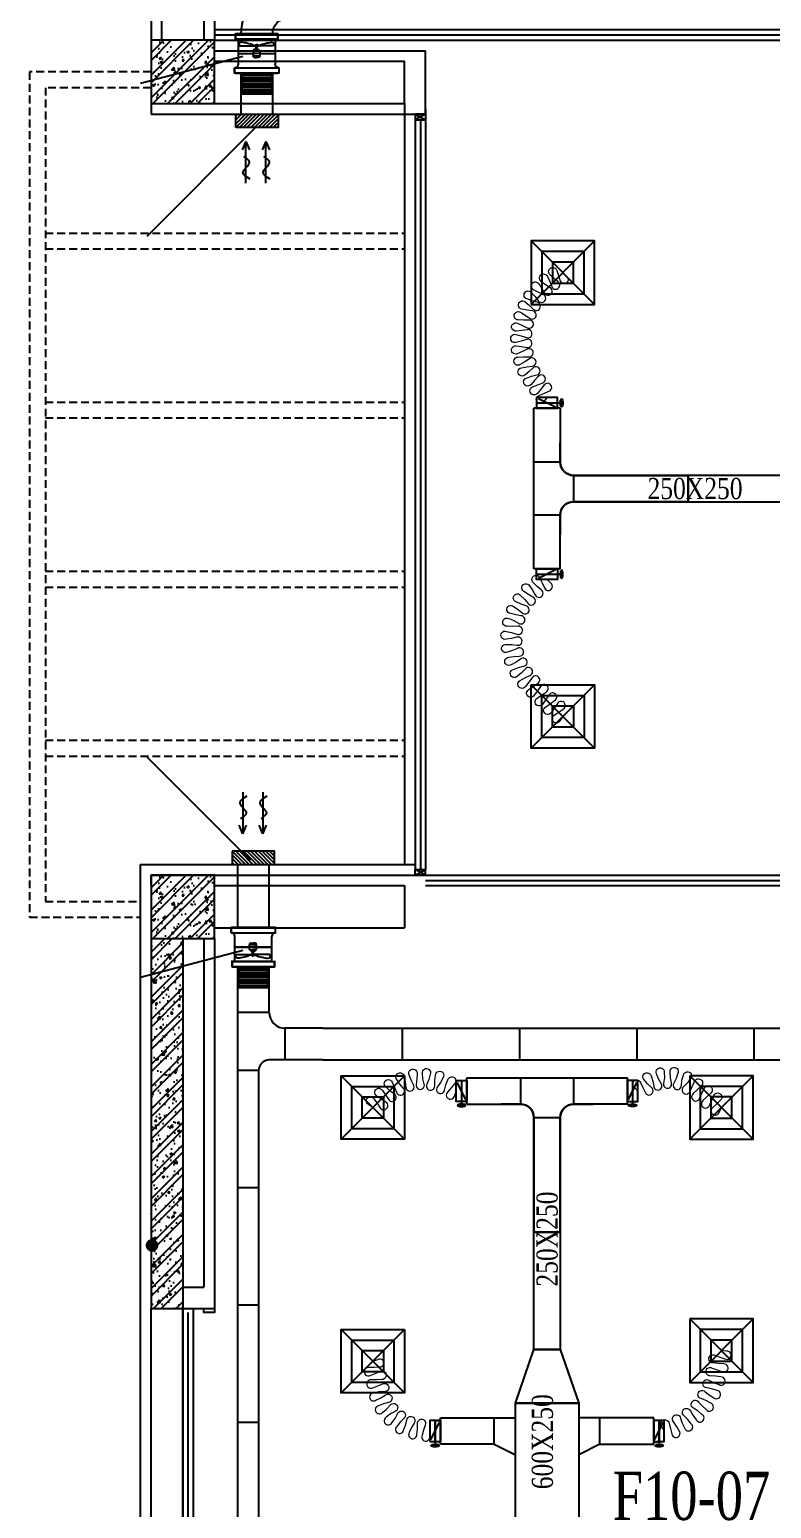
# Model space of a CAD drawing. Header units: metres. Extents: x 352651 to 1421851, y -87441 to -24441.
# Drawn here: x 1172282 to 1179306, y -62453 to -48460 of the extents above; entities that cross this region are included whole.
import ezdxf

# ---------------------------------------------------------------- set-up
doc = ezdxf.new("R2010")
doc.units = ezdxf.units.M
doc.header["$LTSCALE"] = 300
doc.header["$MEASUREMENT"] = 0
doc.linetypes.add('DASHED2', pattern=[0.375, 0.25, -0.125])
for name, color, linetype in [('100', 2, 'CONTINUOUS'), ('bat noi mem', 4, 'CONTINUOUS'), ('CUA', 8, 'CONTINUOUS'), ('CUAGIO', 2, 'CONTINUOUS'), ('dien', 2, 'CONTINUOUS'), ('HATCH', 145, 'CONTINUOUS'), ('KHUAT', 8, 'DASHED2'), ('KT', 1, 'CONTINUOUS'), ('NOITHAT', 145, 'CONTINUOUS'), ('THAY', 9, 'CONTINUOUS'), ('TUONG', 7, 'CONTINUOUS'), ('vach', 6, 'CONTINUOUS')]:
    doc.layers.add(name, color=color, linetype=linetype)
doc.layers.add('noi mem', color=5, linetype='BATTING', lineweight=0)
doc.styles.add('PHU', font='vntimeh.shx', dxfattribs={"width": 0.8})
doc.styles.add('ROMANS', font='romans.shx', dxfattribs={"width": 0.75, "bigfont": 'romancvn.shx'})
doc.linetypes.add('BATTING', pattern='A,0.0001,-0.1,[134,ltypeshp.shx,S=0.1,R=0,X=-0.1,Y=0],-0.2,[134,ltypeshp.shx,S=0.1,R=180,X=0.1,Y=0],-0.1', length=0.4001)

# ---------------------------------------------------------------- blocks, each defined once
blk = doc.blocks.new('SAD')
at = {"layer": 'CUAGIO', "color": 8}
for p, q in [((-300, -300), (300, 300)), ((300, -300), (-300, 300))]:
    blk.add_line(p, q, dxfattribs=at)
at = {"layer": 'CUAGIO'}
blk.add_lwpolyline([(300, -300), (300, 300), (-300, 300), (-300, -300)], close=True, dxfattribs=at)
at = {"layer": 'CUAGIO', "color": 8}
for points in [[(200, -200), (200, 200), (-200, 200), (-200, -200)], [(100, -100), (100, 100), (-100, 100), (-100, -100)]]:
    blk.add_lwpolyline(points, close=True, dxfattribs=at)
blk = doc.blocks.new('1-van gio D200')
at = {"layer": 'CUAGIO'}
h = blk.add_hatch(dxfattribs=at)
h.set_pattern_fill('ANSI31', color=256, scale=100, style=0)
edge = h.paths.add_edge_path()
edge.add_ellipse((486127, -58494), major_axis=(-38.1, 0), ratio=0.310482, start_angle=0, end_angle=360, ccw=False)
for p, q in [((486167, -58437), (486087, -58277)), ((486127, -58257), (486127, -58494))]:
    blk.add_line(p, q, dxfattribs=at)
at = {"layer": 'CUAGIO', "const_width": 3}
for points in [[(486127, -58457), (486177, -58457), (486177, -58257), (486077, -58257), (486077, -58457), (486127, -58457)], [(486167, -58437), (486087, -58277)], [(486127, -58257), (486127, -58494)]]:
    blk.add_lwpolyline(points, dxfattribs=at)
at = {"layer": 'CUAGIO'}
blk.add_lwpolyline([(486177, -58457), (486077, -58457), (486077, -58257), (486177, -58257)], close=True, dxfattribs=at)
at = {"layer": 'CUAGIO', "const_width": 5.35}
blk.add_lwpolyline([(486131, -58357, -1), (486123, -58357, -1)], format="xyb", close=True, dxfattribs=at)
at = {"layer": 'CUAGIO', "extrusion": (0, 0, -1)}
blk.add_ellipse((486127, -58494), major_axis=(-38.1, 0), ratio=0.310482, start_param=-1.570796, end_param=4.712389, dxfattribs=at)
blk = doc.blocks.new('Quat thong gio 2')
at = {"layer": 'CUAGIO', "color": 2}
for p, q in [((604439, -54339), (604439, -54304)), ((604439, -54689), (604439, -54339)), ((604439, -54339), (604676, -54339)), ((604504, -54352), (604504, -54499)), ((604574, -54339), (604574, -54478)), ((604576, -54339), (604576, -54478)), ((604711, -54304), (604711, -54724)), ((604711, -54304), (604711, -54304)), ((604493, -54499), (604493, -54511)), ((604493, -54499), (604512, -54499)), ((604493, -54523), (604493, -54511)), ((604493, -54523), (604512, -54523)), ((604504, -54486), (604497, -54486)), ((604504, -54536), (604497, -54536)), ((604500, -54486), (604500, -54499)), ((604500, -54536), (604500, -54523)), ((604504, -54670), (604504, -54523)), ((604512, -54499), (604512, -54511)), ((604512, -54506), (604535, -54506)), ((604512, -54523), (604512, -54511)), ((604512, -54516), (604535, -54516)), ((604535, -54494), (604551, -54479)), ((604535, -54494), (604535, -54511)), ((604535, -54528), (604535, -54511)), ((604535, -54528), (604551, -54543)), ((604551, -54479), (604551, -54511)), ((604551, -54479), (604598, -54479)), ((604551, -54543), (604551, -54511)), ((604551, -54543), (604598, -54543)), ((604574, -54543), (604574, -54689)), ((604575, -54543), (604575, -54479)), ((604576, -54543), (604576, -54689)), ((604598, -54479), (604598, -54543)), ((604613, -54494), (604613, -54511)), ((604613, -54528), (604613, -54511)), ((604439, -54689), (604676, -54689)), ((604439, -54689), (604439, -54724)), ((604711, -54724), (604711, -54724))]:
    blk.add_line(p, q, dxfattribs=at)
at = {"layer": 'CUAGIO', "color": 2, "const_width": 1}
for points in [[(604439, -54304), (604439, -54339)], [(604439, -54724), (604439, -54689)]]:
    blk.add_lwpolyline(points, dxfattribs=at)
for points in [[(604711, -54304), (604711, -54304, -0.414214), (604676, -54339), (604439, -54339)], [(604711, -54724), (604711, -54724, 0.414214), (604676, -54689), (604439, -54689)]]:
    blk.add_lwpolyline(points, format="xyb", dxfattribs=at)
at = {"layer": 'CUAGIO', "color": 2}
for points in [[(604497, -54486, -0.067078), (604469, -54367, -0.673836), (604504, -54352)], [(604497, -54536, 0.067078), (604469, -54655, 0.673836), (604504, -54670)]]:
    blk.add_lwpolyline(points, format="xyb", dxfattribs=at)
for centre, radius, start, end in [((604676, -54304), 35, 270, 0), ((604575, -54478), 1.5, 213.5573, 326.4427), ((604575, -54544), 1.5, 33.5573, 146.4427), ((604598, -54494), 15, 0, 90), ((604598, -54528), 15, 270, 0), ((604676, -54724), 35, 0, 90)]:
    blk.add_arc(centre, radius, start, end, dxfattribs=at)

msp = doc.modelspace()

# ---------------------------------------------------------------- hatches: boundary and pattern name
at = {"layer": 'dien'}
h = msp.add_hatch(dxfattribs=at)
h.set_pattern_fill('ANSI31', color=256, scale=200, angle=90, style=0)
h.set_pattern_definition([(225, (1182952.887, 710527.675), (-17.6776695, 17.6776695), [])])
h.paths.add_polyline_path([(1174234.4, -49385.5), (1174234.4, -49259.6), (1174634.4, -49259.6), (1174634.4, -49385.5)])
h = msp.add_hatch(dxfattribs=at)
h.set_pattern_fill('ANSI31', color=256, scale=200, angle=90, style=0)
h.set_pattern_definition([(135, (1182919.04, -816146.812), (-17.6776695, -17.6776695), [])])
h.paths.add_polyline_path([(1174200.5, -56233.6), (1174200.5, -56359.6), (1174600.5, -56359.6), (1174600.5, -56233.6)])
at = {"layer": 'HATCH', "linetype": 'Continuous'}
h = msp.add_hatch(dxfattribs=at)
h.set_pattern_fill('ANSI32', color=256, scale=400, style=0)
h.set_pattern_definition([(45, (715499.62, -347750.56), (-106.066017, 106.066017), []), (45, (715570.34, -347750.56), (-106.066017, 106.066017), [])])
h.paths.add_polyline_path([(1173732.1, -57059.6), (1173432.1, -57059.6), (1173432.1, -58612.5), (1173732.1, -58612.5)])
h.paths.add_polyline_path([(1173732.1, -58612.5), (1173432.1, -58612.5), (1173432.1, -59359.6), (1173732.1, -59359.6)])
h.paths.add_polyline_path([(1173732.1, -59359.6), (1173432.1, -59359.6), (1173432.1, -60559.6), (1173732.1, -60559.6)])
h = msp.add_hatch(dxfattribs=at)
h.set_pattern_fill('AR-CONC,_O', color=256, scale=30)
h.set_pattern_definition([(50, (715499.62, -347750.56), (215.178055, -18.82564), [22.5, -247.5]), (355, (715499.62, -347750.56), (-41.6254, 225.65764), [18, -198]), (100.4514, (715517.56, -347752.12), (173.552815, 206.83186), [19.12206, -210.34263]), (46.1842, (715499.62, -347690.56), (320.17231, -49.6557), [33.75, -371.25]), (96.6356, (715526.3, -347694.7), (280.39881, 292.23536), [28.68309, -315.5139]), (351.1842, (715499.62, -347690.56), (280.39858, 292.23558), [27, -297]), (21, (715529.62, -347705.56), (179.072116, -120.78567), [22.5, -247.5]), (326, (715529.62, -347705.56), (72.9946, 217.54501), [18, -198]), (71.4514, (715544.55, -347715.62), (252.06679, 96.75915), [19.12206, -210.34263]), (37.5, (715499.624, -347750.556), (3.647957, 99.868156), [0, -195.6, 0, -201, 0, -198.75]), (7.5, (715499.62, -347750.56), (78.920861, 118.323514), [0, -114.6, 0, -191.1, 0, -75.75]), (327.5, (715432.724, -347750.556), (160.146731, -6.766462), [0, -75, 0, -234, 0, -310.5]), (317.5, (715402.72, -347750.56), (174.95585, 30.031495), [0, -97.5, 0, -155.4, 0, -220.5])])
h.paths.add_polyline_path([(1173732.1, -57059.6), (1173432.1, -57059.6), (1173432.1, -57584, -0.5724516), (1173476.8, -57610.2, -0.5724516), (1173432.1, -57636.4), (1173432.1, -58612.5), (1173732.1, -58612.5)])
h.paths.add_polyline_path([(1173732.1, -58612.5), (1173432.1, -58612.5), (1173432.1, -59359.6), (1173732.1, -59359.6)])
h.paths.add_polyline_path([(1173732.1, -59359.6), (1173432.1, -59359.6), (1173432.1, -60559.6), (1173732.1, -60559.6)])
at = {"layer": 'NOITHAT', "linetype": 'Continuous'}
h = msp.add_hatch(dxfattribs=at)
h.set_pattern_fill('ANSI32,_O', color=256, scale=400)
h.set_pattern_definition([(45, (803834.75, -361850.56), (-106.066017, 106.066017), []), (45, (803905.46, -361850.56), (-106.066017, 106.066017), [])])
h.paths.add_polyline_path([(1173732.1, -48959.6), (1173732.1, -48559.6), (1173432.1, -48559.6), (1173432.1, -48959.6)])
h.paths.add_polyline_path([(1174032.1, -48959.6), (1174032.1, -48559.6), (1173732.1, -48559.6), (1173732.1, -48959.6)])
h.paths.add_polyline_path([(1173732.1, -48959.6), (1173732.1, -49159.6), (1174032.1, -49159.6), (1174032.1, -48959.6)])
h.paths.add_polyline_path([(1173732.1, -49159.6), (1173732.1, -48959.6), (1173432.1, -48959.6), (1173432.1, -49159.6)])
h = msp.add_hatch(dxfattribs=at)
h.set_pattern_fill('AR-CONC,_O', color=256, scale=30)
h.set_pattern_definition([(50, (803834.75, -361850.56), (215.178055, -18.82564), [22.5, -247.5]), (355, (803834.75, -361850.56), (-41.6254, 225.65764), [18, -198]), (100.4514, (803852.68, -361852.12), (173.552815, 206.83186), [19.12206, -210.34263]), (46.1842, (803834.75, -361790.56), (320.17231, -49.6557), [33.75, -371.25]), (96.6356, (803861.43, -361794.7), (280.39881, 292.23536), [28.68309, -315.5139]), (351.1842, (803834.75, -361790.56), (280.39858, 292.23558), [27, -297]), (21, (803864.75, -361805.56), (179.072116, -120.78567), [22.5, -247.5]), (326, (803864.75, -361805.56), (72.9946, 217.54501), [18, -198]), (71.4514, (803879.68, -361815.62), (252.06679, 96.75915), [19.12206, -210.34263]), (37.5, (803834.75, -361850.556), (3.647957, 99.868156), [0, -195.6, 0, -201, 0, -198.75]), (7.5, (803834.75, -361850.56), (78.920861, 118.323514), [0, -114.6, 0, -191.1, 0, -75.75]), (327.5, (803767.85, -361850.556), (160.146731, -6.766462), [0, -75, 0, -234, 0, -310.5]), (317.5, (803737.85, -361850.56), (174.95585, 30.031495), [0, -97.5, 0, -155.4, 0, -220.5])])
h.paths.add_polyline_path([(1173732.1, -48959.6), (1173732.1, -48559.6), (1173432.1, -48559.6), (1173432.1, -48959.6)])
h.paths.add_polyline_path([(1174032.1, -48959.6), (1174032.1, -48559.6), (1173732.1, -48559.6), (1173732.1, -48959.6)])
h.paths.add_polyline_path([(1173732.1, -48959.6), (1173732.1, -49159.6), (1174032.1, -49159.6), (1174032.1, -48959.6)])
h.paths.add_polyline_path([(1173732.1, -49159.6), (1173732.1, -48959.6), (1173432.1, -48959.6), (1173432.1, -49159.6)])
h = msp.add_hatch(dxfattribs=at)
h.set_pattern_fill('ANSI32,_O', color=256, scale=400)
h.set_pattern_definition([(45, (803834.75, -369750.56), (-106.066017, 106.066017), []), (45, (803905.46, -369750.56), (-106.066017, 106.066017), [])])
h.paths.add_polyline_path([(1173732.1, -56859.6), (1173732.1, -56459.6), (1173432.1, -56459.6), (1173432.1, -56859.6)])
h.paths.add_polyline_path([(1174032.1, -56859.6), (1174032.1, -56459.6), (1173732.1, -56459.6), (1173732.1, -56859.6)])
h.paths.add_polyline_path([(1173732.1, -56859.6), (1173732.1, -57059.6), (1174032.1, -57059.6), (1174032.1, -56859.6)])
h.paths.add_polyline_path([(1173732.1, -57059.6), (1173732.1, -56859.6), (1173432.1, -56859.6), (1173432.1, -57059.6)])
h = msp.add_hatch(dxfattribs=at)
h.set_pattern_fill('AR-CONC,_O', color=256, scale=30)
h.set_pattern_definition([(50, (803834.75, -369750.56), (215.178055, -18.82564), [22.5, -247.5]), (355, (803834.75, -369750.56), (-41.6254, 225.65764), [18, -198]), (100.4514, (803852.68, -369752.12), (173.552815, 206.83186), [19.12206, -210.34263]), (46.1842, (803834.75, -369690.56), (320.17231, -49.6557), [33.75, -371.25]), (96.6356, (803861.43, -369694.7), (280.39881, 292.23536), [28.68309, -315.5139]), (351.1842, (803834.75, -369690.56), (280.39858, 292.23558), [27, -297]), (21, (803864.75, -369705.56), (179.072116, -120.78567), [22.5, -247.5]), (326, (803864.75, -369705.56), (72.9946, 217.54501), [18, -198]), (71.4514, (803879.68, -369715.62), (252.06679, 96.75915), [19.12206, -210.34263]), (37.5, (803834.75, -369750.556), (3.647957, 99.868156), [0, -195.6, 0, -201, 0, -198.75]), (7.5, (803834.75, -369750.56), (78.920861, 118.323514), [0, -114.6, 0, -191.1, 0, -75.75]), (327.5, (803767.85, -369750.556), (160.146731, -6.766462), [0, -75, 0, -234, 0, -310.5]), (317.5, (803737.85, -369750.56), (174.95585, 30.031495), [0, -97.5, 0, -155.4, 0, -220.5])])
h.paths.add_polyline_path([(1173732.1, -56859.6), (1173732.1, -56459.6), (1173432.1, -56459.6), (1173432.1, -56859.6)])
h.paths.add_polyline_path([(1174032.1, -56859.6), (1174032.1, -56459.6), (1173732.1, -56459.6), (1173732.1, -56859.6)])
h.paths.add_polyline_path([(1173732.1, -56859.6), (1173732.1, -57059.6), (1174032.1, -57059.6), (1174032.1, -56859.6)])
h.paths.add_polyline_path([(1173732.1, -57059.6), (1173732.1, -56859.6), (1173432.1, -56859.6), (1173432.1, -57059.6)])

# ---------------------------------------------------------------- linework, layer by layer
at = {"layer": '100', "color": 3}
for p, q in [((1173394.5, -50413.7), (1174422.7, -49385.5)), ((1173394.5, -55343.7), (1174370.4, -56319.6))]:
    msp.add_line(p, q, dxfattribs=at)
at = {"layer": 'bat noi mem'}
for p, q in [((1174304.8, -48871.6), (1174284.8, -48891.6)), ((1174584.4, -48891.6), (1174284.8, -48891.6)), ((1174284.8, -48891.6), (1174304.8, -48911.6)), ((1174304.8, -48911.6), (1174284.8, -48931.6)), ((1174584.4, -48931.6), (1174284.8, -48931.6)), ((1174284.8, -48931.6), (1174304.8, -48951.6)), ((1174304.8, -48951.6), (1174284.8, -48971.6)), ((1174584.4, -48971.6), (1174284.8, -48971.6)), ((1174284.8, -48971.6), (1174304.8, -48991.6)), ((1174564.4, -48871.6), (1174304.8, -48871.6)), ((1174564.4, -48911.6), (1174304.8, -48911.6)), ((1174564.4, -48951.6), (1174304.8, -48951.6)), ((1174564.4, -48871.6), (1174584.4, -48891.6)), ((1174584.4, -48891.6), (1174564.4, -48911.6)), ((1174564.4, -48911.6), (1174584.4, -48931.6)), ((1174584.4, -48931.6), (1174564.4, -48951.6)), ((1174564.4, -48951.6), (1174584.4, -48971.6)), ((1174584.4, -48971.6), (1174564.4, -48991.6)), ((1174304.8, -48991.6), (1174284.8, -49011.6)), ((1174584.4, -49011.6), (1174284.8, -49011.6)), ((1174284.8, -49011.6), (1174304.8, -49031.6)), ((1174304.8, -49031.6), (1174284.8, -49051.6)), ((1174584.4, -49051.6), (1174284.8, -49051.6)), ((1174284.8, -49051.6), (1174304.8, -49071.6)), ((1174584.4, -49071.6), (1174284.8, -49071.6)), ((1174564.4, -48991.6), (1174304.8, -48991.6)), ((1174564.4, -49031.6), (1174304.8, -49031.6)), ((1174564.4, -48991.6), (1174584.4, -49011.6)), ((1174584.4, -49011.6), (1174564.4, -49031.6)), ((1174564.4, -49031.6), (1174584.4, -49051.6)), ((1174584.4, -49051.6), (1174564.4, -49071.6)), ((1174270.9, -57327), (1174250.9, -57347)), ((1174550.5, -57347), (1174250.9, -57347)), ((1174250.9, -57347), (1174270.9, -57367)), ((1174270.9, -57367), (1174250.9, -57387)), ((1174530.5, -57327), (1174270.9, -57327)), ((1174530.5, -57367), (1174270.9, -57367)), ((1174530.5, -57327), (1174550.5, -57347)), ((1174550.5, -57347), (1174530.5, -57367)), ((1174530.5, -57367), (1174550.5, -57387)), ((1174550.5, -57387), (1174250.9, -57387)), ((1174250.9, -57387), (1174270.9, -57407)), ((1174270.9, -57407), (1174250.9, -57427)), ((1174550.5, -57427), (1174250.9, -57427)), ((1174250.9, -57427), (1174270.9, -57447)), ((1174270.9, -57447), (1174250.9, -57467)), ((1174550.5, -57467), (1174250.9, -57467)), ((1174250.9, -57467), (1174270.9, -57487)), ((1174270.9, -57487), (1174250.9, -57507)), ((1174550.5, -57507), (1174250.9, -57507)), ((1174250.9, -57507), (1174270.9, -57527)), ((1174530.5, -57407), (1174270.9, -57407)), ((1174530.5, -57447), (1174270.9, -57447)), ((1174530.5, -57487), (1174270.9, -57487)), ((1174550.5, -57387), (1174530.5, -57407)), ((1174530.5, -57407), (1174550.5, -57427)), ((1174550.5, -57427), (1174530.5, -57447)), ((1174530.5, -57447), (1174550.5, -57467)), ((1174550.5, -57467), (1174530.5, -57487)), ((1174530.5, -57487), (1174550.5, -57507)), ((1174550.5, -57507), (1174530.5, -57527)), ((1174550.5, -57527), (1174250.9, -57527))]:
    msp.add_line(p, q, dxfattribs=at)
at = {"layer": 'CUA', "linetype": 'Continuous'}
for p, q in [((1174032.1, -48459.6), (1184832.1, -48459.6)), ((1174032.1, -48509.6), (1184832.1, -48509.6)), ((1174032.1, -48559.6), (1184832.1, -48559.6)), ((1176032.1, -49212.3), (1176032.1, -56406.8)), ((1175932.1, -49312.3), (1175932.1, -56406.8)), ((1175982.1, -49312.3), (1175982.1, -56406.8)), ((1176032.1, -56459.6), (1184832.1, -56459.6)), ((1176032.1, -56509.6), (1184832.1, -56509.6)), ((1176032.1, -56559.6), (1184832.1, -56559.6)), ((1173732.1, -64559.6), (1173732.1, -60559.6)), ((1173732.1, -60559.6), (1173732.1, -64559.6)), ((1173832.1, -60559.6), (1173832.1, -64559.6)), ((1173782.1, -60599.6), (1173782.1, -64519.6))]:
    msp.add_line(p, q, dxfattribs=at)
at = {"layer": 'CUA'}
for p, q in [((1176031.7, -49259.6), (1175932.1, -49259.6)), ((1176031.7, -49259.6), (1175932.1, -49312.3)), ((1175932.1, -49259.6), (1176031.7, -49312.3)), ((1175932.1, -49259.6), (1175932.1, -49312.3)), ((1175932.1, -49312.3), (1176031.7, -49312.3)), ((1176031.7, -49259.6), (1176031.7, -49312.3)), ((1175932.1, -56406.8), (1176031.7, -56406.8)), ((1176031.7, -56459.6), (1175932.1, -56406.8)), ((1175932.1, -56459.6), (1176031.7, -56406.8)), ((1175932.1, -56459.6), (1175932.1, -56406.8)), ((1176031.7, -56459.6), (1175932.1, -56459.6)), ((1176031.7, -56459.6), (1176031.7, -56406.8))]:
    msp.add_line(p, q, dxfattribs=at)
at = {"layer": 'CUA', "linetype": 'Continuous'}
msp.add_lwpolyline([(1174032.1, -60559.6), (1174032.1, -60599.6), (1173932.1, -60599.6), (1173932.1, -60559.6)], close=True, dxfattribs=at)
at = {"layer": 'CUAGIO'}
for p, q in [((1174233.5, -48499.6), (1174633.5, -48499.6)), ((1174233.5, -48499.6), (1174233.5, -48549.6)), ((1174233.5, -48549.6), (1174233.5, -48499.6)), ((1174583.5, -48499.6), (1174283.5, -48499.6)), ((1174583.5, -48499.6), (1174283.5, -48499.6)), ((1174633.5, -48499.6), (1174633.5, -48549.6)), ((1174633.5, -48499.6), (1174633.5, -48549.6)), ((1174223.5, -48821.6), (1174223.5, -48871.6)), ((1174643.5, -48821.6), (1174643.5, -48871.6)), ((1174233.5, -48871.6), (1174633.5, -48871.6)), ((1174284.4, -49259.6), (1174284.4, -48871.6)), ((1174584.4, -49259.6), (1174584.4, -48871.6)), ((1177307.1, -52042.4), (1177057.1, -52042.4)), ((1177307.1, -52552.4), (1177057.1, -52552.4)), ((1177432.1, -52677.4), (1177432.1, -52927.4)), ((1177057.1, -53052.4), (1177307.1, -53052.4)), ((1177307.1, -53562.4), (1177057.1, -53562.4)), ((1174250.5, -56359.6), (1174250.6, -56955)), ((1174550.6, -56955), (1174550.5, -56359.6)), ((1174190.5, -57005), (1174190.5, -56955)), ((1174200.5, -56955), (1174600.5, -56955)), ((1174610.5, -57005), (1174610.5, -56955)), ((1174200.5, -57327), (1174200.5, -57277)), ((1174200.5, -57277), (1174200.5, -57327)), ((1174200.5, -57327), (1174600.5, -57327)), ((1174550.5, -57327), (1174250.5, -57327)), ((1174250.6, -57327), (1174250.6, -57759.6)), ((1174550.6, -57753.6), (1174550.6, -57327)), ((1174600.5, -57327), (1174600.5, -57277)), ((1174600.5, -57327), (1174600.5, -57277)), ((1174250.6, -57759.6), (1174250.6, -63914)), ((1174550.6, -57759.6), (1174250.6, -57759.6)), ((1175059.7, -57909.6), (1174700.6, -57909.6)), ((1174700.6, -57909.6), (1174700.6, -58209.6)), ((1175059.7, -57909.6), (1184290.6, -57909.6)), ((1175810.6, -57909.6), (1175810.6, -58209.6)), ((1176920.6, -57909.6), (1176920.6, -58209.6)), ((1178030.6, -57909.6), (1178030.6, -58209.6)), ((1179140.6, -57909.6), (1179140.6, -58209.6)), ((1175059.7, -58209.6), (1174550.6, -58209.6)), ((1175059.7, -58209.6), (1188840.1, -58209.5)), ((1174450.6, -58309.6), (1174250.6, -58309.6)), ((1174450.6, -58303.6), (1174450.6, -63913.4)), ((1176422.1, -58628), (1176422.1, -58378)), ((1176932.1, -58628), (1176932.1, -58378)), ((1177432.1, -58378), (1177432.1, -58628)), ((1177942.1, -58628), (1177942.1, -58378)), ((1177057.1, -58753), (1177307.1, -58753)), ((1174450.6, -59419.6), (1174250.6, -59419.6)), ((1174450.6, -60529.6), (1174250.6, -60529.6)), ((1174450.6, -61639.6), (1174250.6, -61639.6)), ((1176172.1, -61846.1), (1176172.1, -61596.1)), ((1176172.1, -61596.1), (1176882.1, -61596.1)), ((1176682.1, -61846.1), (1176682.1, -61596.1)), ((1178192.1, -61596.1), (1177482.1, -61596.1)), ((1177682.1, -61846.1), (1177682.1, -61596.1)), ((1178192.1, -61846.1), (1178192.1, -61596.1)), ((1176682.1, -61846.1), (1176172.1, -61846.1)), ((1176682.1, -61846.1), (1176882.1, -61946.1)), ((1177682.1, -61846.1), (1177482.1, -61946.1)), ((1177682.1, -61846.1), (1178192.1, -61846.1))]:
    msp.add_line(p, q, dxfattribs=at)
at = {"layer": 'CUAGIO', "color": 2}
for p, q in [((1174583.5, -48499.6), (1174283.5, -48499.6)), ((1174283.5, -48871.6), (1174583.5, -48871.6)), ((1174250.5, -56955), (1174550.5, -56955)), ((1174550.5, -57327), (1174250.5, -57327))]:
    msp.add_line(p, q, dxfattribs=at)
at = {"layer": 'CUAGIO', "color": 3}
for p, q in [((1173332.1, -48967.6), (1174300.8, -48712.7)), ((1173332.1, -57425.8), (1174300.8, -57170.9))]:
    msp.add_line(p, q, dxfattribs=at)
at = {"layer": 'CUAGIO', "color": 6, "ltscale": 100}
for p, q in [((1174330, -49517.4), (1174295.3, -49598.8)), ((1174330, -49912.4), (1174330, -49517.4)), ((1174330, -49517.4), (1174364.8, -49598.8)), ((1174520, -49517.4), (1174485.3, -49598.8)), ((1174520, -49912.4), (1174520, -49517.4)), ((1174520, -49517.4), (1174554.8, -49598.8)), ((1174300, -55675), (1174300, -56070)), ((1174490, -55675), (1174490, -56070)), ((1174300, -56070), (1174265.3, -55988.6)), ((1174300, -56070), (1174334.8, -55988.6)), ((1174490, -56070), (1174455.3, -55988.6)), ((1174490, -56070), (1174524.8, -55988.6))]:
    msp.add_line(p, q, dxfattribs=at)
at = {"layer": 'CUAGIO', "ltscale": 1.5}
for p, q in [((1177057.1, -53562.4), (1177057.1, -52042.4)), ((1176422.1, -58378), (1177942.1, -58378))]:
    msp.add_line(p, q, dxfattribs=at)
at = {"layer": 'CUAGIO'}
msp.add_lwpolyline([(1174733.5, -48349.6), (1174733.5, -48049.6), (1174733.5, -48049.6, 0.4142136), (1174283.5, -48499.6), (1174283.5, -48499.6), (1174583.5, -48499.6, -0.4142136), (1174733.5, -48349.6)], format="xyb", close=True, dxfattribs=at)
at = {"layer": 'CUAGIO', "color": 2}
for points in [[(1174233.5, -48549.6), (1174633.5, -48549.6), (1174633.5, -48499.6), (1174233.5, -48499.6)], [(1174223.5, -48821.6), (1174643.5, -48821.6), (1174643.5, -48871.6), (1174223.5, -48871.6)], [(1174190.5, -57005), (1174610.5, -57005), (1174610.5, -56955), (1174190.5, -56955)], [(1174200.5, -57277), (1174600.5, -57277), (1174600.5, -57327), (1174200.5, -57327)], [(1176882.1, -61458), (1177482.1, -61458), (1177482.1, -62568), (1176882.1, -62568)]]:
    msp.add_lwpolyline(points, close=True, dxfattribs=at)
at = {"layer": 'CUAGIO'}
for points in [[(1174583.5, -48871.6), (1174283.5, -48871.6), (1174283.5, -48871.6), (1174583.5, -48871.6)], [(1179627.1, -52677.4), (1178517.1, -52677.4), (1178517.1, -52927.4), (1179627.1, -52927.4)], [(1177057.1, -60948), (1177057.1, -59838), (1177307.1, -59838), (1177307.1, -60948)], [(1177482.1, -61458), (1176882.1, -61458), (1177057.1, -60948), (1177307.1, -60948)], [(1176172.1, -61821.1), (1176122.1, -61821.1), (1176122.1, -61621.1), (1176172.1, -61621.1)], [(1178192.1, -61821.1), (1178242.1, -61821.1), (1178242.1, -61621.1), (1178192.1, -61621.1)]]:
    msp.add_lwpolyline(points, close=True, dxfattribs=at)
for points in [[(1177307.1, -52042.4), (1177307.1, -52552.4, 0.4142136), (1177432.1, -52677.4), (1178517.1, -52677.4), (1178517.1, -52927.4), (1177432.1, -52927.4, 0.4142136), (1177307.1, -53052.4), (1177307.1, -53237.4)], [(1177307.1, -53562.4), (1177307.1, -53052.4, -0.4142136), (1177432.1, -52927.4), (1178517.1, -52927.4), (1178517.1, -52677.4), (1177432.1, -52677.4, -0.4142136), (1177307.1, -52552.4), (1177307.1, -52367.4)], [(1176422.1, -58628), (1176932.1, -58628, -0.4142136), (1177057.1, -58753), (1177057.1, -59838), (1177307.1, -59838), (1177307.1, -58753, -0.4142136), (1177432.1, -58628), (1177617.1, -58628)], [(1177942.1, -58628), (1177432.1, -58628, 0.4142136), (1177307.1, -58753), (1177307.1, -59838), (1177057.1, -59838), (1177057.1, -58753, 0.4142136), (1176932.1, -58628), (1176747.1, -58628)]]:
    msp.add_lwpolyline(points, format="xyb", dxfattribs=at)
for centre, radius, start, end in [((1174700.6, -57759.6), 150, 180.0053, 270), ((1174550.6, -58309.6), 100, 90, 180)]:
    msp.add_arc(centre, radius, start, end, dxfattribs=at)
at = {"layer": 'CUAGIO', "color": 9, "ltscale": 100}
for points in [[(1174370, -49874.4), (1174302.5, -49808.9), (1174364.5, -49716.4), (1174310.5, -49660.4)], [(1174560, -49874.4), (1174492.5, -49808.9), (1174554.5, -49716.4), (1174500.5, -49660.4)], [(1174340, -55713), (1174272.5, -55778.5), (1174334.5, -55871), (1174280.5, -55927)], [(1174530, -55713), (1174462.5, -55778.5), (1174524.5, -55871), (1174470.5, -55927)]]:
    msp.add_spline(points, degree=3, dxfattribs=at)
at = {"layer": 'dien'}
for points in [[(1174234.4, -49385.5), (1174234.4, -49259.6), (1174634.4, -49259.6), (1174634.4, -49385.5)], [(1174200.5, -56233.6), (1174200.5, -56359.6), (1174600.5, -56359.6), (1174600.5, -56233.6)]]:
    msp.add_lwpolyline(points, close=True, dxfattribs=at)
at = {"layer": 'KHUAT'}
for p, q in [((1172282.1, -48859.6), (1172282.1, -56859.6)), ((1173432.1, -48859.6), (1172282.1, -48859.6)), ((1173432.1, -49009.6), (1172432.1, -49009.6)), ((1172432.1, -49009.6), (1172432.1, -56709.6)), ((1172432.1, -50384.6), (1175832.1, -50384.6)), ((1172432.1, -50534.6), (1175832.1, -50534.6)), ((1172432.1, -51984.6), (1175832.1, -51984.6)), ((1172432.1, -52134.6), (1175832.1, -52134.6)), ((1172432.1, -53584.6), (1175832.1, -53584.6)), ((1172432.1, -53734.6), (1175832.1, -53734.6)), ((1172432.1, -55184.6), (1175832.1, -55184.6)), ((1172432.1, -55334.6), (1175832.1, -55334.6)), ((1172432.1, -56709.6), (1173332.1, -56709.6)), ((1172282.1, -56859.6), (1173332.1, -56859.6))]:
    msp.add_line(p, q, dxfattribs=at)
at = {"layer": 'noi mem', "linetype": 'ByBlock', "ltscale": 1.5}
for points in [[(1177182.1, -51942.4), (1177149.4, -51982.1, -1.3333333), (1177104.8, -51921.8), (1177152.4, -51902.1), (1177200, -51882.5, 1.3333333), (1177155.5, -51822.2), (1177122.7, -51861.9), (1177089.9, -51901.7, -1.3333333), (1177045.3, -51841.4), (1177093, -51821.7), (1177140.6, -51802.2, 1.3333333), (1177096.2, -51741.8), (1177063.3, -51781.4), (1177028, -51819.5, -1.3333333), (1176986.8, -51756.9), (1177035.9, -51739.6), (1177085.2, -51726.4, 1.3333333), (1177048.8, -51660.9), (1177011.6, -51695.9), (1176971.1, -51728.5, -1.3333333), (1176939.5, -51660.4), (1176990.5, -51650.5), (1177041.3, -51644.7, 1.3333333), (1177014.8, -51574.6), (1176972.8, -51603.8), (1176928, -51630.1, -1.3333333), (1176906.7, -51558.1), (1176958.7, -51555.8), (1177009.7, -51557.5, 1.3333333), (1176993.8, -51484.2), (1176948, -51506.9), (1176899.8, -51526.4, -1.3333333), (1176889.3, -51452.2), (1176941, -51457.4), (1176991.3, -51466.5, 1.3333333), (1176986.2, -51391.7), (1176937.6, -51407.5), (1176887.1, -51419.8, -1.3333333), (1176887.5, -51344.8), (1176937.9, -51357.5), (1176986.3, -51373.9, 1.3333333), (1176992.2, -51299.1), (1176941.8, -51307.7), (1176890, -51312.4, -1.3333333), (1176901.4, -51238.3), (1176949.4, -51258.3), (1176994.9, -51281.5, 1.3333333), (1177011.7, -51208.4), (1176960.6, -51209.5), (1176908.7, -51206.6, -1.3333333), (1176930.7, -51134.9), (1176975.3, -51161.7), (1177016.9, -51191.4, 1.3333333), (1177044.2, -51121.5), (1176993.5, -51115.1), (1176942.6, -51104.7, -1.3333333), (1176974.9, -51037), (1177015, -51070), (1177051.8, -51105.4, 1.3333333), (1177089, -51040.3), (1177039.8, -51026.6), (1176991, -51008.8, -1.3333333), (1177032.8, -50946.6), (1177067.7, -50985.1), (1177099, -51025.5, 1.3333333), (1177145.3, -50966.5), (1177098.6, -50945.8), (1177052.9, -50921, -1.3333333), (1177103.4, -50865.6), (1177132.3, -50908.8), (1177157.3, -50953.3, 1.3333333), (1177211.7, -50901.7), (1177168.6, -50874.4), (1177127, -50843.2, -1.3333333), (1177185, -50795.8), (1177207.3, -50842.7), (1177225.5, -50890.5, 1.3333333), (1177286.9, -50847.4), (1177248.2, -50814), (1177210.5, -50778.8, -1.3333333), (1177273.4, -50738), (1177290.2, -50786.8), (1177306.9, -50835.5, 1.3333333), (1177369.8, -50794.7), (1177332.1, -50759.6)], [(1177332.1, -54959.6), (1177303, -55001.2, -1.3333333), (1177250.1, -54948), (1177291.9, -54919.1), (1177333.6, -54890.2, 1.3333333), (1177280.7, -54837), (1177251.6, -54878.7), (1177222.5, -54920.3, -1.3333333), (1177169.5, -54867.1), (1177211.3, -54838.2), (1177253, -54809.3, 1.3333333), (1177200.1, -54756.1), (1177171, -54797.7), (1177141.9, -54839.4, -1.3333333), (1177089, -54786.2), (1177130.7, -54757.3), (1177172.5, -54728.4, 1.3333333), (1177119.6, -54675.2), (1177090.4, -54716.8), (1177061.3, -54758.5, -1.3333333), (1177008.4, -54705.3), (1177050.2, -54676.4), (1177091.9, -54647.7, 1.3333333), (1177039.3, -54594.3), (1177010.1, -54635.8), (1176977.4, -54675.5, -1.3333333), (1176928.6, -54618.5), (1176972.9, -54592.4), (1177018.4, -54571.3, 1.3333333), (1176975.2, -54510), (1176940, -54545.8), (1176900.6, -54578.8, -1.3333333), (1176863.2, -54513.7), (1176911.6, -54496.3), (1176960.3, -54484, 1.3333333), (1176929.2, -54415.7), (1176888, -54444.3), (1176843.1, -54469.4, -1.3333333), (1176818.5, -54398.6), (1176869.3, -54390.4), (1176919.3, -54387.4, 1.3333333), (1176901.5, -54314.5), (1176855.7, -54335), (1176806.9, -54351.3, -1.3333333), (1176795.9, -54277.1), (1176847.4, -54278.5), (1176897.1, -54284.9, 1.3333333), (1176893.1, -54210), (1176844.3, -54221.5), (1176793.3, -54228.5, -1.3333333), (1176796.4, -54153.5), (1176846.6, -54164.5), (1176894.3, -54180, 1.3333333), (1176904.3, -54105.7), (1176854.2, -54108), (1176802.9, -54105.3, -1.3333333), (1176819.8, -54032.2), (1176867.1, -54052.4), (1176911.1, -54076.4, 1.3333333), (1176934.7, -54005.3), (1176885.1, -53998.2), (1176835.1, -53986, -1.3333333), (1176865.3, -53917.4), (1176908.1, -53946), (1176946.8, -53977.8, 1.3333333), (1176983.3, -53912.3), (1176935.8, -53896.1), (1176889, -53874.8, -1.3333333), (1176931.4, -53813), (1176968.1, -53849.1), (1177000.3, -53887.5, 1.3333333), (1177048.3, -53829.9), (1177004.7, -53805.2), (1176962.6, -53775.6, -1.3333333), (1177015.8, -53722.7), (1177045.2, -53765), (1177069.6, -53808.8, 1.3333333), (1177127.5, -53761.1), (1177089.2, -53728.7), (1177052.8, -53693.2, -1.3333333), (1177113.7, -53649.6), (1177135.6, -53695.5), (1177157.3, -53741.4, 1.3333333), (1177218.4, -53697.9), (1177182.1, -53662.4)], [(1175532.1, -58659.6), (1175490.3, -58630.7, -1.3333333), (1175543.2, -58577.6), (1175572.2, -58619.4), (1175601.1, -58661.2, 1.3333333), (1175654.1, -58608.1), (1175612.2, -58579.2), (1175570.3, -58550.4, -1.3333333), (1175623.3, -58497.3), (1175652.2, -58539.1), (1175679.5, -58581.2, 1.3333333), (1175733.9, -58529.6), (1175693.4, -58500.1), (1175655.5, -58464.9, -1.3333333), (1175715.5, -58419.9), (1175738.7, -58466.1), (1175755.3, -58513.2, 1.3333333), (1175820.3, -58475.8), (1175787.8, -58437.8), (1175759.4, -58394.6, -1.3333333), (1175828.4, -58365.2), (1175839.9, -58415.6), (1175844.8, -58465.3, 1.3333333), (1175916.9, -58444.4), (1175894.4, -58399.8), (1175877.1, -58351.1, -1.3333333), (1175951.2, -58339), (1175950.3, -58390.6), (1175943.2, -58440.1, 1.3333333), (1176018.1, -58437), (1176006.9, -58388.3), (1176001.8, -58336.9, -1.3333333), (1176076.6, -58342.8), (1176063.4, -58392.8), (1176044.7, -58439.1, 1.3333333), (1176118.2, -58454), (1176119, -58404), (1176126.3, -58352.8, -1.3333333), (1176197.5, -58376.4), (1176172.8, -58421.8), (1176143.5, -58462.4, 1.3333333), (1176211.4, -58494.3), (1176224, -58445.9), (1176241.3, -58398, -1.3333333), (1176306.1, -58435.6), (1176273.1, -58474.4), (1176240, -58512.9, 1.3333333), (1176304.7, -58550.8), (1176322.1, -58503)], [(1178042.1, -58503), (1178005.2, -58468, -1.3333333), (1178065.8, -58423.8), (1178087.9, -58469.6), (1178109.7, -58515.3, 1.3333333), (1178170.5, -58471.4), (1178133.9, -58436.3), (1178101, -58396.2, -1.3333333), (1178166.4, -58359.5), (1178183.4, -58408.6), (1178191.5, -58457.7, 1.3333333), (1178262, -58432), (1178236.7, -58389.3), (1178218.2, -58340.7, -1.3333333), (1178291.9, -58326.8), (1178292.4, -58378.7), (1178284.5, -58427.8, 1.3333333), (1178359.4, -58425.9), (1178349.1, -58377.3), (1178346.9, -58325.4, -1.3333333), (1178421.2, -58335.6), (1178405.2, -58385), (1178382.1, -58429, 1.3333333), (1178453.8, -58451), (1178459.4, -58401.7), (1178473.9, -58351.8, -1.3333333), (1178541.1, -58385), (1178510.2, -58426.8), (1178474.6, -58462.2, 1.3333333), (1178536.3, -58504.8), (1178556.9, -58459.1), (1178578.9, -58413.3, -1.3333333), (1178639.6, -58457.5), (1178602.7, -58492.5), (1178565.9, -58527.6, 1.3333333), (1178626.6, -58571.7), (1178648.6, -58525.9), (1178670.7, -58480.1, -1.3333333), (1178731.3, -58524.3), (1178694.5, -58559.3), (1178657.7, -58594.4, 1.3333333), (1178718.3, -58638.5), (1178740.4, -58592.7), (1178762.4, -58547, -1.3333333), (1178823.1, -58591.1), (1178786.3, -58626.2), (1178749.5, -58661.2, 1.3333333), (1178810.1, -58705.4), (1178832.1, -58659.6)], [(1178292.1, -61721.1), (1178267.3, -61677.2, -1.3333333), (1178336.8, -61648.9), (1178349.7, -61697.6), (1178363.2, -61746.4, 1.3333333), (1178432.4, -61717.6), (1178407.2, -61673.7), (1178379.1, -61632.7, -1.3333333), (1178445.9, -61598.6), (1178462.6, -61645.3), (1178484.6, -61691.5, 1.3333333), (1178547.8, -61651.1), (1178515.1, -61611.8), (1178479.7, -61577, -1.3333333), (1178538.7, -61530.7), (1178564.1, -61573.4), (1178594.5, -61614.6, 1.3333333), (1178648.8, -61562.8), (1178609.2, -61530.5), (1178567.8, -61503, -1.3333333), (1178616.9, -61446.4), (1178650, -61483.4), (1178687.6, -61518, 1.3333333), (1178731.1, -61456.9), (1178686, -61432.7), (1178640.2, -61413.7, -1.3333333), (1178677.6, -61348.7), (1178717.1, -61378.7), (1178760.7, -61405.5, 1.3333333), (1178791.7, -61337.2), (1178742.8, -61322.1), (1178694.2, -61312.1, -1.3333333), (1178718.5, -61241.2), (1178763, -61263.2), (1178810.6, -61281.4, 1.3333333), (1178828.4, -61208.5), (1178777.8, -61202.7), (1178727.6, -61198, -1.3333333), (1178744, -61124.8), (1178791.4, -61141.9), (1178838.8, -61159, 1.3333333), (1178855.2, -61085.8), (1178805, -61081.1), (1178754.8, -61076.4, -1.3333333), (1178771.1, -61003.2), (1178818.6, -61020.3), (1178866, -61037.5, 1.3333333), (1178882.3, -60964.3), (1178832.1, -60959.6)], [(1175532.1, -61059.6), (1175579.6, -61042.1, -1.3333333), (1175594.4, -61115.6), (1175543.9, -61117.8), (1175493.3, -61120.1, 1.3333333), (1175508.2, -61193.6), (1175555.6, -61176.1), (1175603.1, -61158.6, -1.3333333), (1175617.9, -61232.1), (1175567.4, -61234.4), (1175516.8, -61236.6, 1.3333333), (1175531.6, -61310.1), (1175579.1, -61292.6), (1175626.5, -61275, -1.3333333), (1175641.5, -61348.5), (1175591, -61350.9), (1175540, -61358, 1.3333333), (1175561.5, -61429.8), (1175608, -61407.8), (1175649.7, -61380.7, -1.3333333), (1175680.2, -61449.3), (1175632.2, -61462.1), (1175584.6, -61481.9, 1.3333333), (1175623.5, -61546), (1175663, -61512.8), (1175696.5, -61476.1, -1.3333333), (1175743.3, -61534.7), (1175700.1, -61559.2), (1175659.1, -61590.4, 1.3333333), (1175713, -61642.6), (1175742.8, -61600.5), (1175765.9, -61556.6, -1.3333333), (1175826, -61601.4), (1175790.4, -61636.1), (1175758.6, -61676.6, 1.3333333), (1175823.9, -61713.4), (1175842.1, -61665.2), (1175853.3, -61616.8, -1.3333333), (1175922.8, -61645), (1175897.2, -61687.5), (1175876.7, -61734.8, 1.3333333), (1175949.2, -61753.9), (1175954.6, -61702.7), (1175954.8, -61652.2, -1.3333333), (1176028.9, -61664.1), (1176013.3, -61712.1), (1175998, -61760.3, 1.3333333), (1176072.1, -61771.7), (1176072.1, -61721.1)]]:
    msp.add_lwpolyline(points, format="xyb", dxfattribs=at)
at = {"layer": 'THAY'}
for p, q in [((1173432.1, -49059.6), (1173432.1, -49159.6)), ((1173432.1, -49059.6), (1173432.1, -49159.6)), ((1173332.1, -76159.6), (1173332.1, -56359.6)), ((1173332.1, -56359.6), (1175932.1, -56359.6)), ((1173432.1, -56559.6), (1173432.1, -56459.6)), ((1173432.1, -56559.6), (1173432.1, -56459.6))]:
    msp.add_line(p, q, dxfattribs=at)
at = {"layer": 'THAY', "linetype": 'Continuous'}
for p, q in [((1175832.1, -49159.6), (1175832.1, -56359.6)), ((1173432.1, -64559.6), (1173432.1, -60559.6))]:
    msp.add_line(p, q, dxfattribs=at)
at = {"layer": 'THAY', "linetype": 'Continuous', "const_width": 60}
msp.add_lwpolyline([(1173411.6, -59963.5, 1), (1173471.6, -59963.5, 1)], format="xyb", close=True, dxfattribs=at)
at = {"layer": 'TUONG'}
for p, q in [((1173432.1, -47859.6), (1173432.1, -49259.6)), ((1174032.1, -47859.6), (1174032.1, -48559.6)), ((1173532.1, -48059.6), (1173532.1, -48559.6)), ((1173932.1, -48059.6), (1173932.1, -48559.6)), ((1174032.1, -48659.6), (1176032.1, -48659.6)), ((1176032.1, -49259.6), (1176032.1, -48659.6)), ((1174032.1, -48759.6), (1175832.1, -48759.6)), ((1175832.1, -49159.6), (1175832.1, -48759.6)), ((1174032.1, -49159.6), (1175832.1, -49159.6)), ((1173432.1, -49259.6), (1176032.1, -49259.6)), ((1173432.1, -56459.6), (1176032.1, -56459.6)), ((1173432.1, -56459.6), (1173432.1, -60559.6)), ((1174032.1, -56559.6), (1175832.1, -56559.6)), ((1175832.1, -56559.6), (1175832.1, -56959.6)), ((1173432.1, -57059.6), (1173432.1, -60559.6)), ((1173732.1, -57059.6), (1173732.1, -60559.6)), ((1173932.1, -57059.6), (1173932.1, -60359.6)), ((1174032.1, -56959.6), (1175832.1, -56959.6)), ((1174032.1, -57059.6), (1174032.1, -60559.6)), ((1173432.1, -57259.6), (1173432.1, -57959.6)), ((1173732.1, -60359.6), (1173932.1, -60359.6)), ((1173432.1, -60559.6), (1174032.1, -60559.6))]:
    msp.add_line(p, q, dxfattribs=at)
at = {"layer": 'vach'}
for points in [[(1173432.1, -49159.6), (1174032.1, -49159.6), (1174032.1, -48559.6), (1173432.1, -48559.6)], [(1173432.1, -57059.6), (1174032.1, -57059.6), (1174032.1, -56459.6), (1173432.1, -56459.6)]]:
    msp.add_lwpolyline(points, close=True, dxfattribs=at)

# ---------------------------------------------------------------- block references
at = {"layer": 'CUAGIO', "color": 2, "xscale": -1, "rotation": 90}
msp.add_blockref('Quat thong gio 2', (1119919.2, 555889.2), dxfattribs=at)
at = {"layer": 'CUAGIO'}
for name, p, rotation in [('SAD', (1177332.1, -50759.6), 270), ('1-van gio D200', (1118824.8, -539739.4), 90), ('SAD', (1178832.1, -58659.6), 180), ('SAD', (1178832.1, -60959.6), 180)]:
    msp.add_blockref(name, p, dxfattribs=dict(at, rotation=rotation))
at = {"layer": 'CUAGIO', "xscale": -1}
for name, p, rotation in [('1-van gio D200', (1118824.8, 434134.6), 90), ('SAD', (1177332.1, -54959.6), 270), ('SAD', (1175532.1, -58659.6), 180), ('SAD', (1175532.1, -61059.6), 180)]:
    msp.add_blockref(name, p, dxfattribs=dict(at, rotation=rotation))
at = {"layer": 'CUAGIO', "color": 2, "rotation": 90}
msp.add_blockref('Quat thong gio 2', (1119886.3, -661715.8), dxfattribs=at)
at = {"layer": 'CUAGIO'}
msp.add_blockref('1-van gio D200', (690245, -145.6), dxfattribs=at)
at = {"layer": 'CUAGIO', "xscale": -1}
for p in [(1664119.1, -145.6), (1662249.1, -3363.7), (1664369.1, -3363.7)]:
    msp.add_blockref('1-van gio D200', p, dxfattribs=at)

# ---------------------------------------------------------------- texts
at = {"layer": 'CUAGIO', "color": 2, "insert": (1179032.8, -52702.1), "char_height": 200, "width": 788.836, "attachment_point": 3, "style": 'PHU'}
msp.add_mtext('250x250', dxfattribs=at)
at = {"layer": 'CUAGIO', "color": 2, "char_height": 200, "attachment_point": 1, "rotation": 90, "style": 'PHU'}
for s, insert, width in [('250x250', (1177081.8, -60353.6), 788.836), ('600x250', (1177037.4, -62271.4), 1155.253)]:
    msp.add_mtext(s, dxfattribs=dict(at, insert=insert, width=width))
at = {"layer": 'KT', "ltscale": 1.5, "insert": (1177802.6, -62105.7), "char_height": 456.096, "width": 2517.297, "attachment_point": 1, "style": 'ROMANS'}
msp.add_mtext('{\\fTimes New Roman|b0|i0|c0|p18;F10-07}', dxfattribs=at)

doc.saveas('drawing.dxf')
